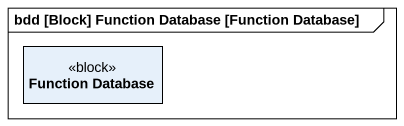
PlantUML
@startuml
mainframe bdd [Block] Function Database [Function Database]
hide circle
hide empty members
class "Function Database" as Function_Database <<block>>
@enduml
